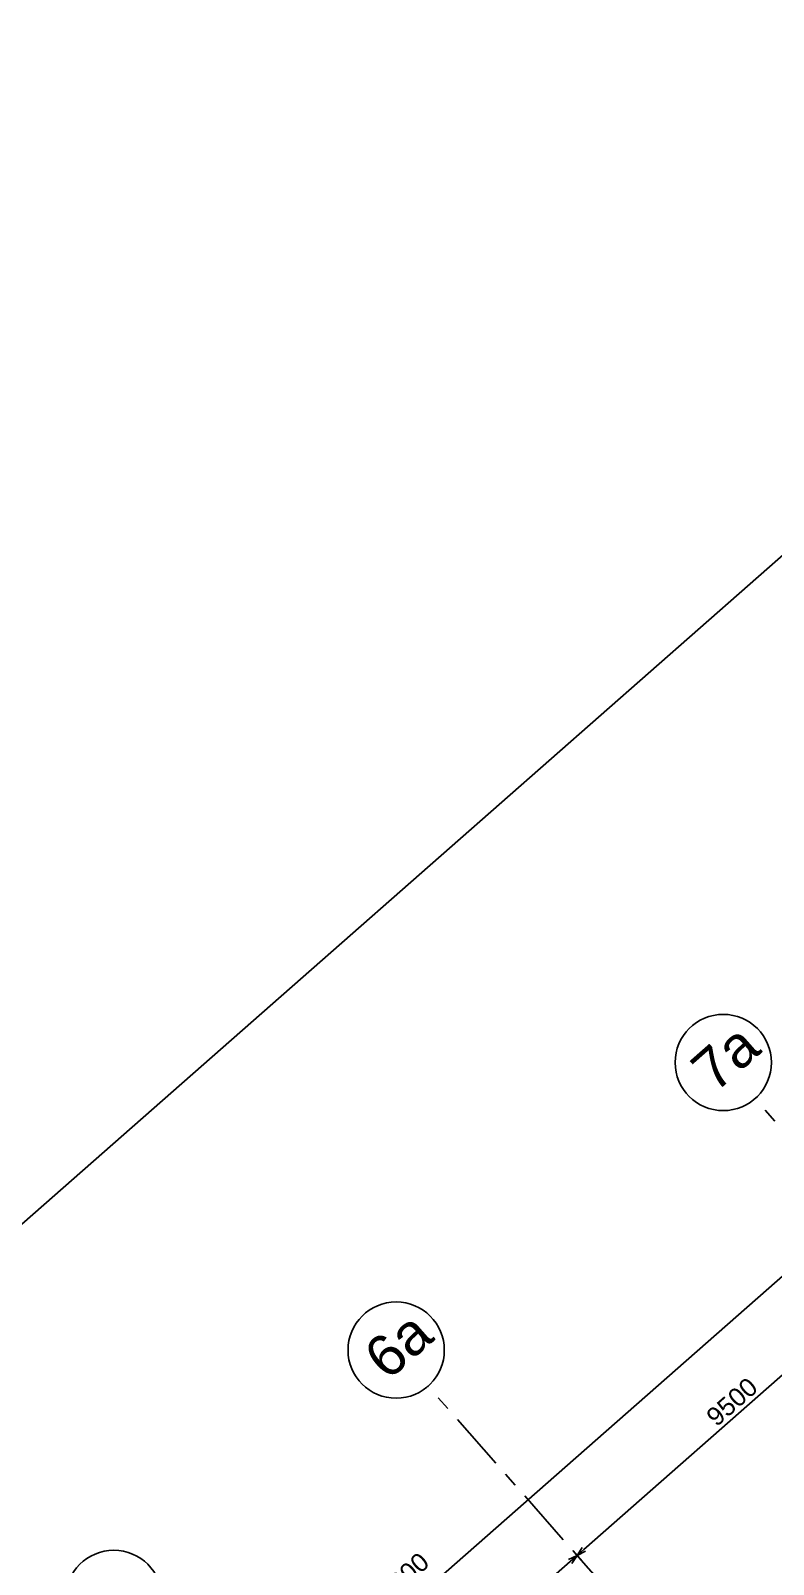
# Model space of a CAD drawing. Header units: millimetres. Extents: x 833946797 to 834440930, y 817746008 to 818399503.
# Drawn here: x 834283802 to 834299991, y 818022827 to 818056296 of the extents above; entities that cross this region are included whole.
import ezdxf

# ---------------------------------------------------------------- set-up
doc = ezdxf.new("R2010")
doc.units = ezdxf.units.MM
doc.header["$LTSCALE"] = 100
doc.linetypes.add('Grid Line', pattern=[22.224999999999994, 12.7, -3.174999999999999, 3.174999999999999, -3.174999999999999])
doc.layers.add('A-WALL', color=7, linetype='Continuous', lineweight=9)
for name, color, linetype in [('DLN020__', 6, 'Continuous'), ('DLN030_1', 1, 'Continuous'), ('DLN051__', 7, 'Continuous'), ('DLN060__', 7, 'Continuous')]:
    doc.layers.add(name, color=color, linetype=linetype)
doc.styles.get("Standard").update_dxf_attribs({"font": 'swiss.ttf'})
doc.styles.add('Swis721tBT', font='swissl.ttf')
doc.dimstyles.new('INTDIM', dxfattribs={"dimtxt": 200, "dimasz": 125, "dimexe": 100, "dimexo": 150, "dimgap": 80, "dimtad": 1, "dimdec": 0, "dimzin": 9, "dimdsep": 46, "dimtxsty": 'Swis721tBT', "dimblk": 'OPEN30', "dimcen": -125, "dimclrd": 256, "dimclre": 256, "dimclrt": 2, "dimaunit": 1, "dimadec": 1, "dimazin": 0, "dimtfac": 0.4444444444444444, "dimtdec": 0, "dimtix": 1, "dimtmove": 2, "dimatfit": 3, "dimldrblk": 'OPEN30', "dimfxl": 0, "dimtolj": 1, "dimlwd": -1, "dimlwe": -1, "dimarcsym": 0})

# ---------------------------------------------------------------- blocks, each defined once
blk = doc.blocks.new('_Open30')
at = {"color": 0, "linetype": 'ByBlock', "lineweight": -2}
for p, q in [((-1, 0.26794919), (0, 0)), ((0, 0), (-1, -0.26794919)), ((0, 0), (-1, 0))]:
    blk.add_line(p, q, dxfattribs=at)
blk = doc.blocks.new('*D24')
at = {"layer": 'Defpoints', "color": 0}
for p in [(834295713.000335, 818023021.175004), (834297320.1041328, 818021195.0761733), (834290596.16946, 818016423.422291)]:
    blk.add_point(p, dxfattribs=at)
at = {"layer": 'DLN030_1', "linetype": 'Continuous'}
for p, q in [((834297221.0051937, 818021307.6790164), (834295646.9343756, 818023096.2435662)), ((834289707.5153782, 818017735.8982606), (834295562.8632108, 818022889.0430853)), ((834290497.070521, 818016536.0251341), (834289491.3122947, 818017678.8349038))]:
    blk.add_line(p, q, dxfattribs=at)
at = {"layer": 'DLN030_1', "xscale": 200, "yscale": 200, "zscale": 200}
for p, rotation in [((834295713.000335, 818023021.175004), 41.35019658541407), ((834289557.378254, 818017603.7663417), 221.350196585414)]:
    blk.add_blockref('_Open30', p, dxfattribs=dict(at, rotation=rotation))
at = {"layer": 'DLN030_1', "color": 2, "insert": (834292446.5268021, 818020526.8416164), "char_height": 400, "attachment_point": 5, "rotation": 41.350196585414075, "style": 'Swis721tBT'}
blk.add_mtext('\\A1;8200', dxfattribs=at)
blk = doc.blocks.new('*D25')
at = {"layer": 'Defpoints', "color": 0}
for p in [(834302143.7785676, 818030093.6633787), (834302844.5138489, 818029297.4410814), (834297320.1041328, 818021195.0761733)]:
    blk.add_point(p, dxfattribs=at)
at = {"layer": 'DLN030_1', "linetype": 'Continuous'}
for p, q in [((834302242.8775067, 818029981.0605357), (834302910.5798084, 818029222.3725194)), ((834295863.1375422, 818023153.3068281), (834302694.3767247, 818029165.3091626)), ((834297221.0051937, 818021307.6790164), (834295646.9344589, 818023096.2434715))]:
    blk.add_line(p, q, dxfattribs=at)
at = {"layer": 'DLN030_1', "xscale": 200, "yscale": 200, "zscale": 200}
for p, rotation in [((834302844.5138489, 818029297.4410814), 41.35019658541407), ((834295713.0004182, 818023021.1749095), 221.350196585414)]:
    blk.add_blockref('_Open30', p, dxfattribs=dict(at, rotation=rotation))
at = {"layer": 'DLN030_1', "color": 2, "insert": (834299090.0946409, 818026373.6789387), "char_height": 400, "attachment_point": 5, "rotation": 41.350196585414075, "style": 'Swis721tBT'}
blk.add_mtext('\\A1;9500', dxfattribs=at)
blk = doc.blocks.new('*D30')
at = {"layer": 'Defpoints', "color": 0}
for p in [(834315938.6100206, 818045751.3765471), (834317314.1239, 818044188.4256722), (834265417.4671645, 818001288.9865495)]:
    blk.add_point(p, dxfattribs=at)
at = {"layer": 'DLN030_1', "linetype": 'Continuous'}
for p, q in [((834316037.7089597, 818045638.7737039), (834317380.1898594, 818044113.35711)), ((834266943.1187557, 817999858.1669255), (834317163.986776, 818044056.2937535)), ((834265516.5661036, 818001176.3837065), (834266859.047591, 817999650.9664446))]:
    blk.add_line(p, q, dxfattribs=at)
at = {"layer": 'DLN030_1', "xscale": 200, "yscale": 200, "zscale": 200}
for p, rotation in [((834317314.1239, 818044188.4256722), 41.35019658541407), ((834266792.9816316, 817999726.0350068), 221.350196585414)]:
    blk.add_blockref('_Open30', p, dxfattribs=dict(at, rotation=rotation))
at = {"layer": 'DLN030_1', "color": 2, "insert": (834291094.813788, 818022092.5010924), "char_height": 400, "attachment_point": 1, "rotation": 41.350196585414075, "line_spacing_factor": 0.9385317878468563, "style": 'Swis721tBT'}
blk.add_mtext('\\A1;67300', dxfattribs=at)

msp = doc.modelspace()

# ---------------------------------------------------------------- hatches: boundary and pattern name
at = {"layer": 'A-WALL'}
h = msp.add_hatch(dxfattribs=at)
h.set_pattern_fill('ANSI31', scale=50, angle=-6.361109362927034e-15)
h.set_pattern_definition([(86.3501958279957, (-1.192092895507812e-07, 1.192092895507812e-07), (-158.4280186349138, 10.10571182131174), [])])
edge = h.paths.add_edge_path()
edge.add_line((834373398.9201546, 817975260.548027), (834373587.7881666, 817975426.7660248))
edge.add_line((834373587.7881668, 817975426.7660248), (834373233.2643241, 817980497.9923743))
edge.add_line((834373233.2643241, 817980497.9923743), (834338943.7585428, 818019460.0237285))
edge.add_arc((834332615.6261824, 818013879.7363707), 8437.112430546018, 41.40656209306128, 102.7631053202158)
edge.add_line((834330751.6949148, 818022108.3830634), (834321993.2614791, 818032060.3016281))
edge.add_line((834321993.2614793, 818032060.3016281), (834277327.4665351, 817992751.0563895))
edge.add_line((834277327.466535, 817992751.0563895), (834277459.5984685, 817992600.9192455))
edge.add_line((834277459.5984687, 817992600.9192456), (834321975.2562567, 818031778.0322049))
edge.add_line((834321975.2562566, 818031778.0322047), (834330680.6719674, 818021886.3572645))
edge.add_arc((834332615.6256013, 818013879.7351375), 8237.113781559863, 41.40793444522251, 103.58612611412508, ccw=False)
edge.add_line((834338793.6214172, 818019327.8918118), (834373038.4656745, 817980416.6081657))
edge.add_line((834373038.4656745, 817980416.6081657), (834373398.9201547, 817975260.5480269))
at = {"layer": 'DLN060__'}
h = msp.add_hatch(dxfattribs=at)
h.set_pattern_fill('EARTH', color=251, scale=150, angle=45.00000000000045)
h.set_pattern_definition([(86.35019582799568, (1453154.080526948, 238293.1648491621), (-889.9338408816122, 1011.202382737353), [952.4999999999997, -952.4999999999997]), (86.35019582799568, (1452797.617485166, 238315.9027007818), (-889.9338408816122, 1011.202382737353), [952.4999999999997, -952.4999999999997]), (86.35019582799568, (1452441.154443264, 238338.6405525208), (-889.9338408816122, 1011.202382737353), [952.4999999999997, -952.4999999999997]), (176.3501958279956, (1452329.91271317, 238465.0408502817), (-1011.202382737353, -889.9338408816122), [952.4999999999997, -952.4999999999997]), (176.3501958279956, (1452352.650564909, 238821.5038923025), (-1011.202382737353, -889.9338408816122), [952.4999999999997, -952.4999999999997]), (176.3501958279956, (1452375.388416171, 239177.9669340849), (-1011.202382737353, -889.9338408816122), [952.4999999999997, -952.4999999999997])])
edge = h.paths.add_edge_path()
edge.add_line((834303001.7276638, 817954269.3640027), (834304578.4320031, 817955656.4492704))
edge.add_line((834304578.4320035, 817955656.4492706), (834331037.8483403, 817925591.4898139))
edge.add_line((834331037.84834, 817925591.4898137), (834375206.4562329, 817964463.1732086))
edge.add_line((834375206.4562325, 817964463.1732087), (834374060.8627851, 817980844.7536951))
edge.add_line((834374060.8627853, 817980844.7536948), (834339581.52124, 818020021.9484737))
edge.add_arc((834332615.9355372, 818013881.6562957), 9285.611030570026, 41.3967707884505, 99.60462301211987)
edge.add_line((834331066.6470942, 818023037.1069965), (834322069.7839626, 818033259.9453678))
edge.add_line((834322069.7839628, 818033259.9453679), (834273725.6293017, 817990713.4683118))
edge.add_line((834273725.6293014, 817990713.4683118), (834304578.4320035, 817955656.4492704))
edge.add_line((834304578.4320037, 817955656.4492702), (834303001.7276647, 817954269.3640032))
edge.add_line((834303001.7276647, 817954269.3640034), (834270761.539974, 817990902.8227202))
edge.add_line((834270761.5399741, 817990902.8227199), (834322258.575107, 818036224.0691499))
edge.add_line((834322258.5751069, 818036224.0691499), (834331970.2700638, 818025188.991452))
edge.add_arc((834332622.2949393, 818013717.2690969), 11490.23717038002, 42.02614068141469, 93.25305315063548, ccw=False)
edge.add_line((834341157.6965528, 818021409.6334623), (834375550.7708069, 817982329.9209781))
edge.add_line((834375550.770807, 817982329.9209781), (834377279.0058944, 817963489.7294939))
edge.add_line((834377279.0058941, 817963489.7294935), (834330848.7932926, 817922627.6645511))
edge.add_line((834330848.7932928, 817922627.6645511), (834303001.7276639, 817954269.3640026))

# ---------------------------------------------------------------- linework, layer by layer
at = {"color": 2}
msp.add_lwpolyline([(834427839.0369837, 818002704.1066916), (834318889.4698145, 817906820.3266928), (834242269.6120265, 817993880.9363731), (834351219.1792259, 818089764.7163411)], close=True, dxfattribs=at)
at = {"layer": 'DLN020__', "linetype": 'Grid Line'}
for p, q in [((834367147.3730458, 817956232.229393), (834299594.268856, 818032990.586904)), ((834360015.8595669, 817949955.9633458), (834292462.7553768, 818026714.3208569))]:
    msp.add_line(p, q, dxfattribs=at)
at = {"layer": 'DLN020__', "linetype": 'Continuous'}
for centre in [(834298900.5762898, 818033778.8068122), (834291769.0628104, 818027502.540765), (834285613.4406495, 818022085.1321769)]:
    msp.add_circle(centre, 1050, dxfattribs=at)

# ---------------------------------------------------------------- texts
at = {"layer": 'DLN051__', "char_height": 900.0000000000005, "attachment_point": 1, "rotation": 41.35019582799572}
for s, insert in [('7a', (834298119.5270747, 818033768.7665048)), ('6a', (834290988.0135953, 818027492.5004578))]:
    msp.add_mtext_dynamic_manual_height_columns(s, width=1139.35347136853, gutter_width=1, heights=[0], dxfattribs=dict(at, insert=insert))

# ---------------------------------------------------------------- dimensions: what is measured, and where the dimension line sits
at = {"layer": 'DLN030_1'}
dim = msp.add_linear_dim(base=(834317314.1239, 818044188.4256722), p1=(834265417.4671644, 818001288.9865495), p2=(834315938.6100209, 818045751.3765472), angle=41.35019658541407, dimstyle='INTDIM', override={"dimtxt": 400, "dimasz": 200, "dimarcsym": 2}, dxfattribs=at)
dim.commit()
dim.dimension.update_dxf_attribs({"geometry": '*D30', "text_midpoint": (834291810.586377, 818022367.2037851), "dimtype": 160})
for base, p1, p2, picture, middle in [((834302844.5138489, 818029297.4410814), (834297320.1041328, 818021195.0761732), (834302143.7785677, 818030093.663379), '*D25', (834299090.0946409, 818026373.6789387)), ((834295713.000335, 818023021.175004), (834290596.1694602, 818016423.4222912), (834297320.1041328, 818021195.0761732), '*D24', (834292446.5268021, 818020526.8416164))]:
    dim = msp.add_linear_dim(base=base, p1=p1, p2=p2, angle=41.35019658541407, dimstyle='INTDIM', override={"dimtxt": 400, "dimasz": 200, "dimarcsym": 2}, dxfattribs=at)
    dim.commit()
    dim.dimension.update_dxf_attribs({"geometry": picture, "text_midpoint": middle})

doc.saveas('drawing.dxf')
